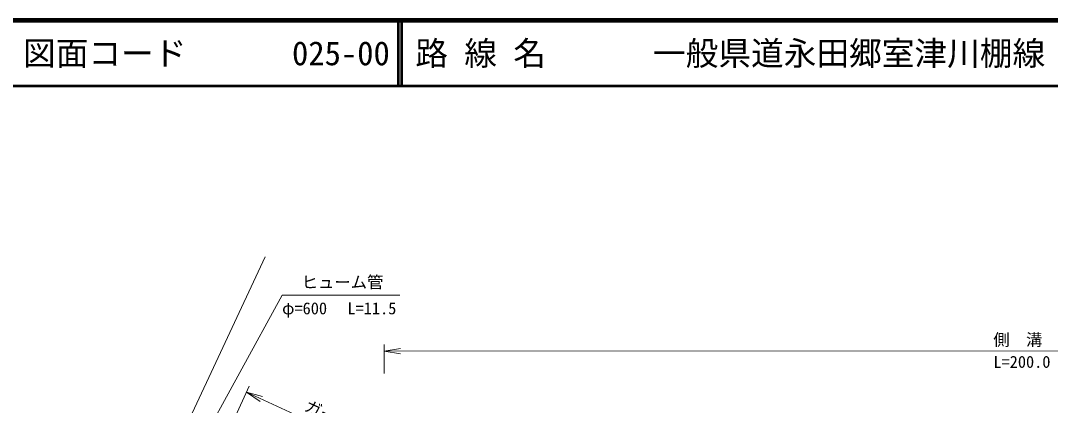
# Model space of a CAD drawing. Units: millimetres, scale not verified. Extents: x 40000 to 680000, y 20000 to 380000.
# Drawn here: x 120000 to 277538, y 321156 to 380000 of the extents above; entities that cross this region are included whole.
import ezdxf
from ezdxf.enums import TextEntityAlignment as Align

# ---------------------------------------------------------------- set-up
doc = ezdxf.new("R2010")
doc.units = ezdxf.units.MM
doc.header["$LTSCALE"] = 1000
for name, color, linetype, lineweight in [('M-BMK-OTRS', 5, 'Continuous', 13), ('M-STR-HTXT', 7, 'Continuous', 13), ('M-TTL', 2, 'Continuous', 140), ('M-TTL-LINE', 7, 'Continuous', 50), ('S-STR-HTXT', 7, 'Continuous', 13)]:
    doc.layers.add(name, color=color, linetype=linetype, lineweight=lineweight)
doc.layers.add('M-TTL-TXT', color=7, linetype='Continuous')
doc.styles.add('ＭＳ ゴシック', font='')
doc.styles.get('ＭＳ ゴシック').set_extended_font_data('MS Gothic')

# ---------------------------------------------------------------- blocks, each defined once
blk = doc.blocks.new('open_arrow')
at = {"color": 0, "linetype": 'Continuous', "lineweight": -2}
blk.add_lwpolyline([(7.5, 1.25), (0, 0), (7.5, -1.25)], dxfattribs=at)

msp = doc.modelspace()

# ---------------------------------------------------------------- linework, layer by layer
at = {"layer": 'M-BMK-OTRS'}
msp.add_line((137150, 300511), (157417, 343861), dxfattribs=at)
at = {"layer": 'M-STR-HTXT'}
for p, q in [((175631, 326015), (175630, 330462)), ((175630, 329462), (362981, 329509)), ((152615, 318942), (154981, 324090)), ((154563, 323181), (185837, 308810))]:
    msp.add_line(p, q, dxfattribs=at)
at = {"layer": 'M-TTL'}
msp.add_line((680000, 380000), (40000, 380000), dxfattribs=at)
at = {"layer": 'M-TTL-LINE'}
for p, q in [((177750, 380000), (177750, 370000)), ((178250, 380000), (178250, 370000)), ((40000, 370000), (680000, 370000))]:
    msp.add_line(p, q, dxfattribs=at)
at = {"layer": 'S-STR-HTXT'}
msp.add_lwpolyline([(140591, 302540), (160000, 338000), (178000, 338000)], dxfattribs=at)

# ---------------------------------------------------------------- block references
at = {"layer": 'M-STR-HTXT', "xscale": 333, "yscale": 333}
msp.add_blockref('open_arrow', (175630, 329462), dxfattribs=at)
at = {"layer": 'M-STR-HTXT', "xscale": 333, "yscale": 333, "rotation": 335.3}
msp.add_blockref('open_arrow', (154563, 323181), dxfattribs=at)

# ---------------------------------------------------------------- texts
at = {"layer": 'M-STR-HTXT', "style": 'ＭＳ ゴシック'}
for s, rotation, p in [('φ=600', 0.015, (160000, 336000)), ('L=11.5', 0.015, (170000, 336000)), ('側\u3000溝', 0.015, (268806, 331204)), ('ガードレール', 335.319, (163649, 321242))]:
    msp.add_text(s, height=1833, rotation=rotation, dxfattribs=at).set_placement(p, align=Align.MIDDLE_LEFT)
msp.add_text('L=200.0', height=1833, rotation=0.015, dxfattribs=at).set_placement((273183, 326349), align=Align.BOTTOM_CENTER)
at = {"layer": 'M-TTL-TXT', "style": 'ＭＳ ゴシック'}
for s, p in [('図面コード', (120380, 375000)), ('025-00', (161521, 375000)), ('路 線 名', (180380, 375000)), ('一般県道永田郷室津川棚線', (216734, 375000))]:
    msp.add_text(s, height=3666, dxfattribs=at).set_placement(p, align=Align.MIDDLE_LEFT)
at = {"layer": 'S-STR-HTXT', "style": 'ＭＳ ゴシック'}
msp.add_text('ヒューム管', height=1833, dxfattribs=at).set_placement((163000, 340000), align=Align.MIDDLE_LEFT)

doc.saveas('drawing.dxf')
